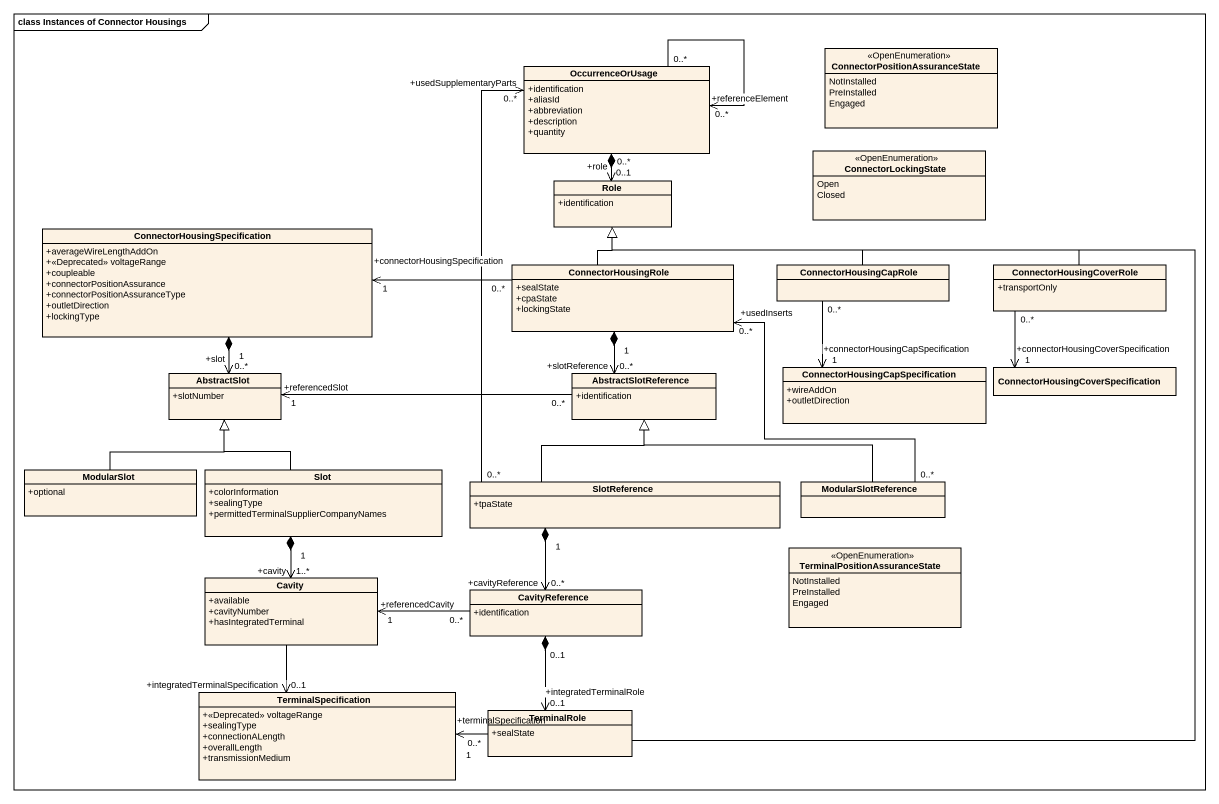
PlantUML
@startuml
mainframe class Instances of Connector Housings
hide circle
hide empty members
skinparam classAttributeIconSize 0
enum "ConnectorPositionAssuranceState" as ConnectorPositionAssuranceSt <<OpenEnumeration>> {
  NotInstalled
  PreInstalled
  Engaged
}
class OccurrenceOrUsage {
  +identification
  +aliasId
  +abbreviation
  +description
  +quantity
}
enum ConnectorLockingState <<OpenEnumeration>> {
  Open
  Closed
}
class Role {
  +identification
}
class "ConnectorHousingSpecification" as ConnectorHousingSpecificatio {
  +averageWireLengthAddOn
  +<<Deprecated>> voltageRange
  +coupleable
  +connectorPositionAssurance
  +connectorPositionAssuranceType
  +outletDirection
  +lockingType
}
class ConnectorHousingRole {
  +sealState
  +cpaState
  +lockingState
}
class ConnectorHousingCapRole
class ConnectorHousingCoverRole {
  +transportOnly
}
class "ConnectorHousingCapSpecification" as ConnectorHousingCapSpecifica {
  +wireAddOn
  +outletDirection
}
class "ConnectorHousingCoverSpecification" as ConnectorHousingCoverSpecifi
class AbstractSlot {
  +slotNumber
}
class AbstractSlotReference {
  +identification
}
class ModularSlot {
  +optional
}
class Slot {
  +colorInformation
  +sealingType
  +permittedTerminalSupplierCompanyNames
}
class SlotReference {
  +tpaState
}
class ModularSlotReference
enum "TerminalPositionAssuranceState" as TerminalPositionAssuranceSta <<OpenEnumeration>> {
  NotInstalled
  PreInstalled
  Engaged
}
class Cavity {
  +available
  +cavityNumber
  +hasIntegratedTerminal
}
class CavityReference {
  +identification
}
class TerminalSpecification {
  +<<Deprecated>> voltageRange
  +sealingType
  +connectionALength
  +overallLength
  +transmissionMedium
}
class TerminalRole {
  +sealState
}
OccurrenceOrUsage "0..*" --> "+referenceElement\n0..*" OccurrenceOrUsage
OccurrenceOrUsage "0..1" *--> "+role\n0..*" Role
ConnectorHousingSpecificatio "1" *--> "+slot\n0..*" AbstractSlot
ConnectorHousingRole -up-|> Role
ConnectorHousingRole "0..*" -left-> "+connectorHousingSpecification\n1" ConnectorHousingSpecificatio
ConnectorHousingRole "1" *--> "+slotReference\n0..*" AbstractSlotReference
ConnectorHousingCapRole -left-|> Role
ConnectorHousingCapRole "0..*" --> "1\n+connectorHousingCapSpecification" ConnectorHousingCapSpecifica
ConnectorHousingCoverRole -left-|> Role
ConnectorHousingCoverRole "0..*" --> "1\n+connectorHousingCoverSpecification" ConnectorHousingCoverSpecifi
AbstractSlotReference "0..*" -left-> "+referencedSlot\n1" AbstractSlot
ModularSlot -up-|> AbstractSlot
Slot -up-|> AbstractSlot
Slot "1" *--> "+cavity\n1..*" Cavity
SlotReference "0..*" -up-> "+usedSupplementaryParts\n0..*" OccurrenceOrUsage
SlotReference -up-|> AbstractSlotReference
SlotReference "1" *--> "+cavityReference\n0..*" CavityReference
ModularSlotReference "0..*" -up-> "+usedInserts\n0..*" ConnectorHousingRole
ModularSlotReference -left-|> AbstractSlotReference
Cavity --> "+integratedTerminalSpecification\n0..1" TerminalSpecification
CavityReference "0..*" -left-> "+referencedCavity\n1" Cavity
CavityReference "0..1" *--> "0..1\n+integratedTerminalRole" TerminalRole
TerminalRole -up-|> Role
TerminalRole "0..*" -left-> "+terminalSpecification\n1" TerminalSpecification
@enduml
